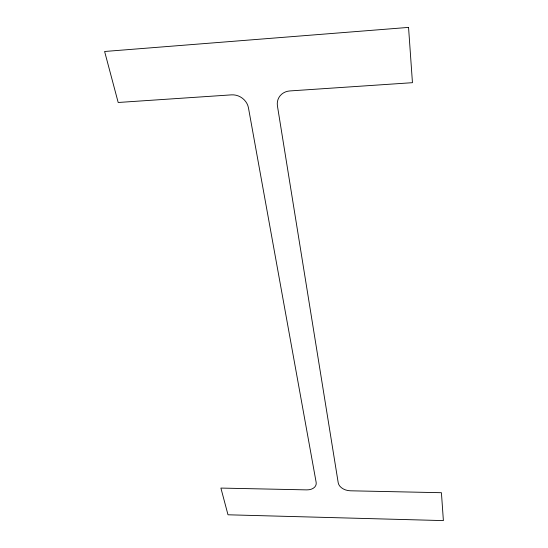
<?xml version="1.0" encoding="UTF-8"?>
<svg xmlns="http://www.w3.org/2000/svg" width="548" height="548" viewBox="0 0 548 548"><rect width="100%" height="100%" fill="white"/><g stroke="black" fill="none" stroke-linecap="round" stroke-linejoin="round"><path stroke-width="0.82" d="M408.548 27.4L104.613 51.485L118.19 102.483L231.503 94.859A15.002 13.221 32.9 0 1 248.45 107.812L316.155 482.377A11.131 7.576 12.2 0 1 306.702 489.878L220.892 488.076L228.002 514.791L443.387 520.6L441.421 492.707L350.48 490.796A11.261 7.706 10.1 0 1 338.219 482.802L277.432 105.949A15.056 13.693 26.9 0 1 289.885 90.934L412.452 82.686L408.548 27.4"/></g></svg>
